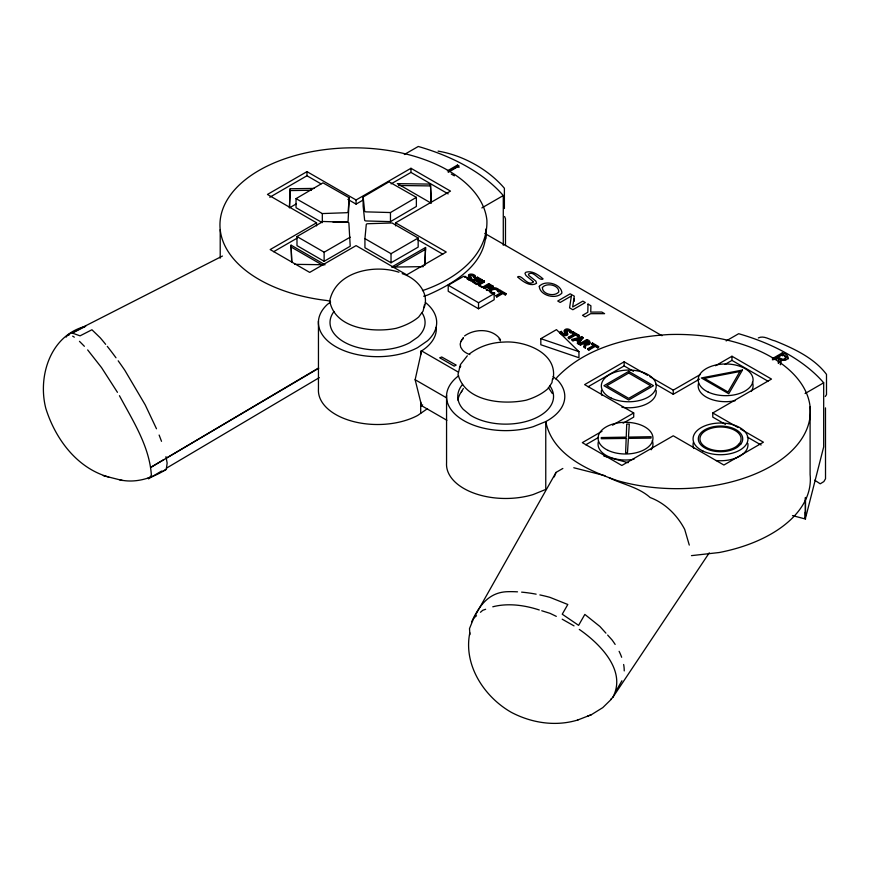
<?xml version="1.0" encoding="UTF-8"?>
<svg xmlns="http://www.w3.org/2000/svg" width="870" height="870" viewBox="0 0 870 870"><rect width="100%" height="100%" fill="white"/><g stroke="black" fill="none" stroke-linecap="round" stroke-linejoin="round"><path stroke-width="1.3" d="M314.081 188.409L290.221 188.746L289.395 207.886L296.42 203.819M289.503 207.158L290.221 188.746M424.799 265.339L425.571 247.482L391.598 267.09L423.418 266.633M424.908 264.61L425.571 247.482M296.039 198.632L322.987 182.841L349.262 197.794L348.098 211.878A1.512 0.87 0 0 1 346.684 212.704L322.313 213.574L296.039 198.632L296.039 207.712L322.313 222.666L322.313 213.574M364.932 238.641L366.27 224.558A1.512 0.87 0 0 1 367.695 223.731L392.076 222.97L418.165 238.021L418.165 247.113L391.021 262.783L364.932 247.722L364.932 238.641L391.021 253.692L418.165 238.021M485.83 234.976C483.774 265.85 452.9 284.055 427.333 295.158L423.636 296.202M119.647 479.794C135.959 483.6 152.511 478.011 166.322 469.354L167.138 463.047L165.963 456.652M585.434 348.054L585.869 343.835C590.045 345.368 591.991 340.322 586.663 339.637L579.518 343.77L580.464 345.194L583.313 343.552L584.651 344.324L584.194 347.347L585.434 348.054L584.194 346.478L584.651 343.454L584.651 344.324M780.336 364.595L780.934 360.028C788.492 362.127 791.341 354.916 782.293 352.915L772.342 358.657M780.488 364.639L780.781 362.355M552.526 378.765L551.95 382.669L548.002 388.596A60.933 34.256 1.6 0 1 526.187 400.189C503.012 405.105 465.167 401.755 458.022 374.426L460.426 364.584L467.32 355.808M469.822 632.805C463.199 664.854 484.057 696.892 511.462 712.421C531.755 723.035 555.473 726.711 577.604 720.055L578.028 719.925M778.291 363.247L778.857 359.386L776.584 358.07L773.68 359.745M778.476 363.138L778.857 359.386M553.026 379.211C558.355 353.122 524.925 340.485 503.904 342.084C491.594 342.378 479.261 346.401 469.452 353.916M489.114 290.874C490.658 286.98 497.314 286.785 499.445 290.362L498.369 291.809L496.368 289.666A2.893 1.664 0 0 0 494.541 289.351C492.92 289.308 489.168 290.874 490.974 292.82M424.538 304.478L423.092 311.058L418.687 317.006A60.933 34.876 1.2 0 1 395.97 328.36C373.143 332.938 334.646 328.882 329.719 300.879C335.689 271.462 374.328 264.001 398.938 272.234M446.875 420.286L421.591 405.692L415.142 379.722L421.591 350.904L458.381 372.142M424.168 307.643C429.802 292.309 415.98 277.998 402.19 273.648M564.315 330.894L566.49 333.003L566.12 333.83L563.031 333.46L561.313 331.383L560.128 332.068L560.954 333.036A8.711 5.035 0 0 0 562.912 334.287C569.002 336.092 567.979 332.753 566.044 329.839A1.283 0.74 0 0 1 566.946 329.621C570.035 328.653 569.926 334.058 571.688 332.296L571.688 331.426C568.251 326.413 560.236 329.763 566.468 334.428M461.056 341.029L460.176 344.096L460.698 347.184L462.579 350.088A20.01 11.625 0.7 0 0 469.822 354.579M554.244 476.901L556.039 472.41L562.846 468.462M556.039 472.41L473.769 618.091L469.506 628.608L469.887 634.698M610.783 699.197L612.708 697.522C627.183 670.694 599.702 643.55 579.289 629.412M469.659 276.225L470.104 275.714A1.218 0.707 0 0 1 470.974 275.507C473.247 274.746 473.813 278.933 475.488 277.225L475.488 276.388C474.607 272.984 465.319 273.452 469.691 277.073C471.931 281.467 465.167 276.105 464.471 277.008M471.671 621.767C479.142 605.868 488.799 591.926 508.232 591.665A124.682 68.882 29.6 0 1 517.519 591.839M616.319 690.552L621.919 680.753M461.383 391.881L463.362 388.498M556.06 379.015L557.17 377.156C585.988 347.293 628.423 337.049 668.541 334.558A133.599 77.136 0 0 1 807.675 426.887A133.599 77.136 0 0 1 617.189 480.577C588.327 470.572 552.374 454.89 545.762 421.58A59.138 34.147 0 0 0 558.018 380.614L553.081 376.579M468.506 275.67L468.462 276.725L470.529 278.737M460.926 341.508L463.351 337.549M612.708 697.522L709.278 552.82M459.371 367.977L460.806 366.042M66.142 337.114L67.914 334.83L222.426 256.041M147.443 478.293L148.737 478.652L151.38 475.259C149.531 446.321 132.816 420.667 119.44 395.687M463.264 338.202L462.046 339.768L463.025 338.517M578.43 344.009L582.976 337.517L581.715 336.777L571.949 339.409L572.917 340.833L575.614 340.083L578.702 341.877L577.419 343.433L578.43 344.009L582.976 337.517M581.486 337.614L579.235 340.366L576.723 338.908L576.723 339.778L581.486 338.484L581.486 337.614L576.723 338.908M577.419 343.433L578.702 341.007L575.614 339.213L572.917 339.963L571.949 339.409M611.414 699.175L602.779 707.625L591.393 714.694L577.604 720.055M473.769 618.091L476.51 615.71M480.468 612.273L482.763 610.283L485.645 609.283M825.293 396.502L826.5 394.665L826.5 374.394C814.189 357.962 793.755 348.478 774.985 340.899C769.743 339.822 763.827 335.167 758.314 337.941M565.707 330.97L566.044 330.709A1.283 0.74 0 0 1 566.946 330.491L568.871 331.035L570.502 332.905L570.502 332.035L571.688 331.426M464.558 335.961C474.944 328.338 492.877 328.273 500.5 339.713M588.609 343.617L587.957 343.998A1.783 1.022 0 0 1 586.793 344.215L585.934 344.052M330.611 302.162L327.555 304.272A59.138 34.147 0 0 0 339.681 348.75A59.138 34.147 0 0 0 417.654 347.619L427.529 340.768A59.138 34.147 0 0 0 425.365 302.434M420.699 354.862L420.699 351.415C429.117 346.521 437.305 337.571 436.24 327.272M422.657 404.844L420.699 406.203L421.591 405.692M427.529 408.617L417.654 415.458A59.138 34.147 0 0 1 352.731 421.363A59.138 34.147 0 0 1 318.453 388.999L318.453 321.15M468.745 275.442L469.528 275.007M163.93 459.588L151.086 467.19L318.735 368.249M166.268 458.196L318.137 368.249M148.737 478.652L161.592 471.04M166.268 468.277L319.29 377.634M363.138 196.979L389.031 181.808L416.371 197.37L416.371 206.451L390.467 221.622L366.085 220.958A1.512 0.87 0 0 1 364.639 220.132L363.138 206.07L363.138 196.979L364.639 211.051A1.512 0.87 0 0 0 366.085 211.867L390.467 212.541L416.371 197.37M395.6 225.895L395.6 222.796L450.497 191.106L410.966 168.28L356.069 199.969L306.979 171.629L267.449 194.445L316.549 222.796L316.549 225.895M269.776 197.251L306.979 175.762L321.008 183.864M404.332 154.512L418.274 146.475A189.084 109.163 0 0 1 503.284 195.554L503.284 245.296M316.549 222.796L270.168 249.57L309.698 272.397L356.069 245.623L406.714 274.855L446.245 252.028L395.6 222.796M296.985 236.542L323.074 221.48L347.456 222.252A1.512 0.87 0 0 1 348.881 223.079L350.219 246.232L324.129 261.294L296.985 245.623L296.985 236.542L324.129 252.213L350.219 237.151M273.648 251.702L296.833 238.315M347.891 199.393L356.069 204.113L363.084 200.067M391.108 183.885L410.966 172.423L448.17 193.901M447.365 170.89L457.446 165.072L459.088 166.018L448.213 172.293M448.485 171.542L457.446 166.366L459.088 167.312M481.849 207.93L503.284 195.554M393.947 267.568L425.571 249.309M448.213 285.208L463.862 276.171L494.171 293.668L494.171 299.748L478.522 308.774L448.213 291.276L448.213 285.208L478.522 302.706L494.171 293.668M474.422 277.834L474.357 276.975L475.488 276.388M470.757 281.13L477.576 277.193L482.067 279.781L482.067 280.608L481.262 281.075L477.673 279.009L477.576 277.193M473.03 280.64L475.303 279.324M472.464 281.184L474.998 279.716L478.587 281.793L479.392 281.325L478.587 282.619L474.998 280.553L472.464 282.01L476.053 284.077L476.053 283.25L475.248 283.718M477.673 278.183L475.803 279.259L479.392 281.325M481.262 281.075L482.067 279.781M476.684 284.544L483.502 280.608L484.405 281.14L484.405 281.967L479.403 284.86M478.957 284.066L482.371 282.097M478.402 284.61L484.405 281.14M481.904 287.557L488.722 283.62L493.214 286.219L493.214 287.046L492.409 287.513L488.82 285.447L486.961 286.524L486.961 285.697L488.82 284.61L493.214 287.046M490.539 287.763L489.734 288.231L486.145 286.154L483.622 287.622L483.622 288.448L486.145 286.98L489.734 289.058L490.539 288.59L490.539 287.763L486.961 285.697M486.395 290.156L487.2 289.688L487.2 290.515M493.214 286.219L492.409 287.513M493.594 293.734L494.66 293.125L491.398 292.276L490.408 290.939L491.789 289.34L494.541 288.525A2.893 1.664 0 0 1 496.368 288.84A4.567 2.643 0 0 1 497.868 289.906L498.369 291.809M499.445 290.362L498.292 290.95M499.478 290.765L500.283 290.297L506.057 293.636L506.057 294.462L505.252 294.93L502.816 293.527L496.813 296.996L495.9 295.637L501.914 292.168L499.478 290.765L499.478 291.591L501.914 292.994L498.912 294.734M493.594 294.571L494.595 293.092M499.478 291.591L500.283 290.297M495.9 295.637L496.813 296.17L502.816 292.69L505.252 294.103L506.057 293.636M420.699 351.415L421.591 350.904M440.024 357.733L441.699 356.983L455.902 364.965M440.024 357.951L454.227 366.15L455.902 365.172M540.825 338.669L556.474 329.643L578.952 351.654L578.952 357.733L540.825 344.748L540.825 338.669L578.952 351.654M567.468 333.21C569.361 335.679 564.336 336.201 562.912 335.157A8.711 5.035 0 0 1 560.954 333.906L560.128 332.938L561.313 332.242L562.444 333.917M572.068 332.188L572.917 331.698L578.985 335.2L578.985 336.07L578.137 336.56L575.581 335.08L569.274 338.724L568.317 338.18L568.317 337.31L574.624 333.667L574.624 334.537L572.068 333.058L572.068 332.188L574.624 333.667M572.068 333.058L572.917 331.698M571.47 336.353L573.58 335.146M568.317 337.31L569.274 337.854L575.581 334.221L578.137 335.689L578.985 335.2M579.518 344.64L584.629 341.692M579.518 343.77L580.464 344.324L583.313 342.682L585.064 343.65M584.107 343.095L586.804 341.529L588.86 343.215M591.698 343.53L592.546 343.041L598.614 346.543L598.614 347.402L597.766 347.891L595.211 346.423L588.903 350.055L587.946 349.512L587.946 348.642L594.264 344.998L594.264 345.868L591.698 344.389L591.698 343.53L594.264 344.998M591.698 344.389L592.546 343.041M587.946 349.512L592.155 347.087M587.946 348.642L588.903 349.196L595.211 345.553L597.766 347.021L598.614 346.543M647.53 375.296L624.149 361.8L584.618 384.616L633.719 412.967L633.719 417.111L623.137 423.212M588.109 386.748L624.149 365.933L633.501 371.338M726.156 340.931L738.663 333.71A189.084 109.163 0 0 1 823.683 382.789L823.683 446.897L806.784 513.202A28.982 16.737 -60 0 1 805.337 517.78M602.007 431.281L582.313 442.645L621.843 465.472L673.25 435.794L723.883 465.026L763.414 442.199L740.403 428.91M612.556 425.191L633.719 412.967M649.868 376.645L673.25 390.141L700.252 374.557M715.521 365.737L731.964 356.243L771.494 379.07L712.78 412.967L712.78 417.111L725.439 424.419M585.793 444.777L598.527 437.425M655.719 384.159L673.25 394.284L699.513 379.124M724.917 364.454L731.964 360.387L768.003 381.201M772.342 359.843L782.293 354.101L787.383 357.2L788.318 358.875M777.932 357.298L782.521 354.645L785.958 357.124L784.479 358.853A3.023 1.751 0 0 1 782.511 359.201L777.932 357.298L777.932 358.483L782.511 360.387A3.023 1.751 0 0 0 784.479 360.028L785.893 359.06L785.458 357.635M805.076 393.534L823.683 382.789M162.82 471.105L166.322 469.354M490.843 289.623L491.702 289.199M474.422 277.008L472.801 275.192L470.974 274.67A1.218 0.707 0 0 0 470.104 274.887C469.452 276.464 474.411 279.281 469.582 279.727M587.544 716.173L591.393 714.694M492.779 606.792C507.982 602.866 524.479 605.139 539.28 609.979M422.407 290.634C453.4 280.368 488.179 256.683 486.895 220.197A133.599 77.136 0 0 0 356.994 147.835A133.599 77.136 0 0 0 220.806 216.238A133.599 77.136 0 0 0 326.968 300.531L330.459 301.227M571.949 340.279L574.396 339.615M438.078 151.119C462.742 155.208 488.255 169.302 504.393 188.268L504.393 208.539M470.278 279.509L467.788 279.357M691.476 555.636L719.196 552.526A133.599 77.136 0 0 0 810.1 474.65L810.1 406.801M333.145 222.274L346.684 221.796A1.512 0.87 0 0 0 348.098 220.958L349.262 197.794M290.221 190.573L311.427 190.269M469.093 280.412L471.801 279.553L471.464 278.095M430.465 184.103L397.329 183.624L431.292 203.232L430.465 184.103L431.183 202.514M398.656 185.473L430.465 185.93M294.538 264.328L325.021 264.763L291.058 245.155L291.722 262.294M493.681 293.842L494.66 293.951M468.865 279.738L467.233 279.161M792.472 515.595L805.522 519.031L805.522 497.455M604.998 475.683L573.787 467.755M105.661 344.335A139.581 26.796 61.3 0 0 100.137 337.701L91.926 329.773L80.051 335.842L72.34 333.09L85.695 326.261C50.503 335.157 37.508 376.177 45.805 408.356C55.321 438.828 76.875 468.158 108.772 477.043M103.28 475.662L122.474 480.501M492.202 293.407L492.931 293.592L492.083 293.44M603.845 456.087L628.162 462.699M67.914 334.83L69.024 335.146M72.667 336.157L74.331 337.168M564.325 334.852L563.031 334.33M541.749 610.751L550.003 613.328L556.3 616.362M496.128 288.851L498.695 290.221M568.48 330.024L569.698 330.556M562.205 619.201L574.037 625.889M609.141 477.728C622.713 484.459 638.526 487.102 650.173 497.553C665.332 503.23 677.251 515.214 684.701 529.384L689.279 545.088M473.019 275.279L475.488 277.225M451.302 174.076L454.379 175.849M484.721 233.377L661.994 335.722M417.469 239.554L442.786 254.181M712.78 412.967L738.097 427.583M576.962 334.906L578.985 336.07M582.976 338.376L581.715 336.777M593.557 344.487L596.592 346.238M477.576 278.019L481.262 280.249M484.405 281.967L483.502 280.608M476.706 280.597L479.392 282.152M486.961 286.524L490.539 288.59M747.308 437.044L761.119 445.016M478.402 285.436L480.675 286.741M577.419 342.562L578.43 343.15M291.058 246.982L322.683 265.241M415.142 379.722L446.19 397.644M814.722 480.196L820.225 483.818L823.857 481.578L825.521 478.761L825.478 407.878M490.006 292.32L490.658 292.755M79.464 341.323L84.379 346.293M589.664 342.345C591.524 344.357 587.283 345.423 585.869 344.694L585.869 343.835M605.933 633.153L599.908 626.476L584.847 614.416L578.604 625.345L562.248 614.209L567.805 604.487L549.938 597.353A124.682 68.882 29.6 0 0 539.878 594.917M607.651 635.067L611.958 639.831A77.811 42.989 29.6 0 1 615.144 644.42M87.663 349.925L101.562 367.629L117.45 392.337M570.938 331.437L571.688 332.296M504.589 216.51L505.481 218.849L505.481 245.644M548.372 387.541L552.341 393.512M156.491 428.779L145.214 404.876L124.856 370.348A139.581 26.796 61.3 0 0 118.179 360.811M159.123 435.043L161.516 441.318M291.058 245.155L291.776 261.739M805.185 512.212L805.337 518.868L805.337 497.683M782.521 354.645L782.521 355.83M782.293 352.915L782.293 354.101M780.934 360.028L780.934 361.213M776.584 358.07L776.584 359.256M731.964 356.243L731.964 360.387M673.25 390.141L673.25 394.284M624.149 361.8L624.149 365.933M597.766 347.021L597.766 347.891M595.211 345.553L595.211 346.423M588.903 349.196L588.903 350.055M586.663 339.637L586.804 341.529M584.194 346.478L584.194 347.347M583.313 342.682L583.313 343.552M580.464 344.324L580.464 345.194M578.702 341.007L578.702 341.877M578.137 335.689L578.137 336.56M575.614 339.213L575.614 340.083M575.581 334.221L575.581 335.08M574.298 298.682L574.298 301.183M572.917 339.963L572.917 340.833M569.274 337.854L569.274 338.724M561.313 331.383L561.378 332.286M560.128 332.068L560.128 332.938M505.252 294.103L505.252 294.93M502.816 292.69L502.816 293.527M496.813 296.17L496.813 296.996M489.734 288.231L489.734 289.058M488.82 284.61L488.82 285.447M488.722 283.62L488.722 284.457M486.145 286.154L486.145 286.98M485.83 229.071L485.83 238.891M481.806 286.578L481.806 287.404M478.587 281.793L478.587 282.619M478.522 302.706L478.522 308.774M474.998 279.716L474.998 280.553M465.602 276.356L465.667 277.215M457.446 165.072L457.446 166.366M446.56 395.11L446.56 462.96A59.138 34.147 0 0 0 533.147 494.562L545.762 489.429L545.762 421.58L533.147 426.713A59.138 34.147 0 0 1 460.48 418.524A59.138 34.147 0 0 1 458.599 375.796M420.699 402.125L420.699 413.348M410.966 168.28L410.966 172.423M391.021 253.692L391.021 262.783M390.467 212.541L390.467 221.622M356.069 199.969L356.069 204.113M324.129 252.213L324.129 261.294M306.979 171.629L306.979 175.762M220.208 229.68L220.208 258.183M752.376 382.278A27.459 15.856 0 0 1 751.288 391.467M735.237 400.689A27.459 15.856 0 0 1 698.545 383.224M747.841 443.385A27.459 15.856 0 0 1 715.977 460.534M693.76 448.463A27.459 15.856 0 0 1 693.433 442.275M422.157 313.048A47.535 27.448 0 0 1 417.72 337.19L409.781 342.693A47.535 27.448 0 0 1 349.925 344.857A47.535 27.448 0 0 1 334.026 311.482M656.1 390.412A27.459 15.856 0 0 1 621.898 407.28M602.018 395.491A27.459 15.856 0 0 1 601.453 390.336M652.261 440.601A27.459 15.856 0 0 1 651.184 449.79M634.002 459.24A27.459 15.856 0 0 1 598.429 441.547M549.829 385.801A47.893 27.655 0 0 1 531.526 419.753A47.893 27.655 0 0 1 470.452 415.24L463.242 409.335A47.893 27.655 0 0 1 462.557 384.42M457.924 400.091A47.893 27.655 0 0 1 461.807 391.272M521.63 592.144A124.682 68.882 29.6 0 1 536.148 594.166M619.103 651.325A77.811 42.989 29.6 0 1 621.658 657.274M623.649 664.495A77.811 42.989 29.6 0 1 624.236 670.922M107.293 346.358A139.581 26.796 61.3 0 1 115.982 357.787M499.021 338.952A19.966 11.604 0.7 0 1 500.359 340.877M588 304.087L587.815 312.276L582.519 315.331L585.151 316.854L590.621 313.689L604.596 313.668L601.79 312.047L590.741 312.112L590.915 305.772L588 304.087M533.234 281.63L533.223 282.195C527.198 286.578 521.641 273.919 517.574 276.954C522.326 281.13 530.265 287.317 536.551 283.305L535.866 281.119L528.862 275.485L528.427 274.17C534.071 270.146 538.769 281.521 543.108 278.911C538.584 275.029 532.353 270.363 526.067 272.19A3.458 2.001 0 0 0 525.023 273.615L526.002 275.551L533.234 281.63M626.172 438.415L625.628 452.759L627.477 452.802L628.39 438.382L651.032 438.088L651.119 436.718L628.466 437.099L629.282 424.103L626.726 424.06L626.226 437.131L601.257 437.556L601.322 438.73L626.172 438.415M571.362 295.996L569.578 307.86L572.841 309.742L585.314 302.532L582.856 301.118L572.667 307.001L574.298 296.17L570.209 293.821L557.735 301.02L560.193 302.445L571.362 295.996M539.291 286.36C539.596 295.354 555.963 300.009 561.911 293.049C561.629 284.055 545.229 279.39 539.291 286.36M588.86 342.345L587.957 343.139A1.783 1.022 0 0 1 586.793 343.346L584.107 342.225L586.804 340.659L588.86 342.345M542.412 287.481C542.097 294.343 554.592 297.105 558.779 291.939C559.171 285.055 546.577 282.282 542.412 287.481M739.913 371.512L728.059 392.033L704.352 378.352L739.913 371.512M742.458 370.044L728.766 393.751L701.372 377.95L742.458 370.044M739.239 443.809L736.39 446.44A20.586 11.886 0 0 1 701.927 443.994A20.586 11.886 0 0 1 720.327 426.996A20.586 11.886 0 0 1 739.239 443.809M740.729 444.2L737.651 447.039A22.218 12.832 0 0 1 700.459 444.396A22.218 12.832 0 0 1 720.316 426.05A22.218 12.832 0 0 1 740.729 444.2M628.716 371.392L603.943 385.704L628.716 400.004L653.49 385.704L628.716 371.392M628.716 373.056L606.803 385.704L628.716 398.351L650.619 385.704L628.716 373.056M708.158 392.055A27.459 15.856 0 0 0 752.702 382.441A27.459 15.856 0 0 0 716.01 364.976A27.459 15.856 0 0 0 708.158 392.055M703.047 451.106A27.459 15.856 0 0 0 747.591 441.492A27.459 15.856 0 0 0 710.899 424.027A27.459 15.856 0 0 0 703.047 451.106M608.043 450.377A27.459 15.856 0 0 0 652.587 440.764A27.459 15.856 0 0 0 615.895 423.298A27.459 15.856 0 0 0 608.043 450.377M611.305 398.145A27.459 15.856 0 0 0 655.85 388.531A27.459 15.856 0 0 0 619.157 371.066A27.459 15.856 0 0 0 611.305 398.145"/></g></svg>
